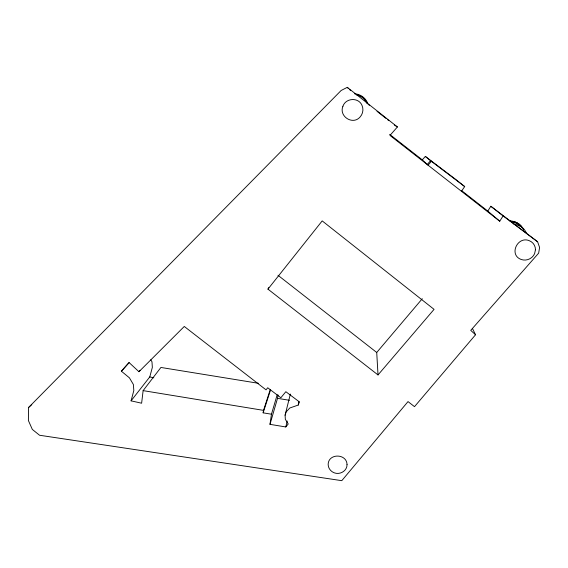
<?xml version="1.0" encoding="UTF-8"?>
<svg xmlns="http://www.w3.org/2000/svg" width="568" height="568" viewBox="0 0 568 568"><rect width="100%" height="100%" fill="white"/><g stroke="black" fill="none" stroke-linecap="round" stroke-linejoin="round"><path stroke-width="0.85" d="M499.748 221.208L487.798 211.083L490.837 206.262L503.092 215.939L499.748 221.208L389.975 135.418L397.408 126.955L347.296 87.33L341.141 90.482L28.528 407.554L28.4 420.561L32.326 429.422L39.561 435.251L341.787 480.67L408.023 401.59L414.505 406.66L475.544 334.765L472.484 328.538M258.518 383.308L160.914 367.453L143.122 390.628L141.624 403.216L131.073 400.845L133.814 390.564L133.381 384.5L129.419 377.834L121.382 371.195L129.042 362.526L138.954 371.72L184.28 326.458L266.051 389.854L267.727 387.759L280.855 397.763L285.846 391.7L299.336 401.867L298.25 405.048L289.772 408.009L286.158 411.892L285.093 415.215L285.349 419.34L288.246 423.984L285.782 426.959L269.992 424.346L271.461 414.207L277.163 394.852M269.992 424.346L277.518 398.338L278.022 394.93M271.461 414.207L263.14 412.837L263.516 410.366L270.247 389.584M298.25 405.048L298.981 401.654M285.782 426.959L287.195 421.03M285.093 415.215L290.362 394.085M131.073 400.845L149.774 376.925L152.345 367.411L151.976 361.809L150.768 359.757M263.14 412.837L270.432 390.23M267.954 289.133L322.191 220.895L434.058 309.354L378.018 374.937L267.954 289.133L268.749 287.585M461.415 191.253L464.702 186.588L455.77 179.438L425.347 156.427L422.301 159.871L389.648 134.36M138.954 371.72L140.09 370.364M378.018 374.937L376.726 352.479L422.287 298.718M427.257 164.436L430.565 160.708L464.702 186.588M121.382 371.195L129.099 362.661M28.528 407.554L31.78 404.608M277.518 398.338L289.474 400.298M143.122 390.628L263.516 410.366M149.774 376.925L153.821 377.834M394.334 125.01L397.408 126.955M490.837 206.262L537.612 241.769L539.6 247.47L538.656 253.143L470.744 330.377L475.544 334.765M503.092 215.939L537.612 241.769M461.706 190.685L487.798 211.083M277.986 275.288L376.726 352.479M349.334 89.432L350.719 90.525M368.029 104.207L369.413 105.307M377.024 111.328L386.027 118.442M387.411 119.536L388.796 120.629M425.347 156.427L431.389 161.383L428.038 165.153L422.301 159.871M347.296 87.33L348.198 88.367M510.284 221.229A15.45 14.711 -28.7 0 1 523.682 229.898M509.936 220.952A15.407 14.676 -28.8 0 1 522.297 227.683M514.026 224.424A14.974 14.243 -28.4 0 1 526.536 233.455M511.669 222.06A14.669 13.966 -28.7 0 1 520.316 226.22M354.496 93.798A15.599 15.208 -71 0 1 367.759 103.383M356.555 94.821A14.846 14.477 -71 0 1 361.177 96.638M361.781 97.022A14.846 14.477 -71 0 1 366.772 103.021M356.427 94.615A15.159 14.782 -71 0 1 366.857 102.978M342.909 106.273C338.677 116.355 352.827 125.457 360.034 117.058A10.579 10.316 -71.2 0 0 362.043 105.478C358.678 97.071 345.727 97.838 342.909 106.273M347.041 464.589C347.126 470.993 339.927 475.061 334.225 472.81A9.45 8.804 9.5 0 1 328.162 464.688C328.02 453.172 346.778 453.278 347.041 464.589M535.446 249.814L534.602 253.683A10.451 9.904 -27.1 0 1 520.991 259.406C508.545 254.72 517.661 235.755 529.262 240.69A10.437 9.89 -27.1 0 1 535.446 249.814"/></g></svg>
